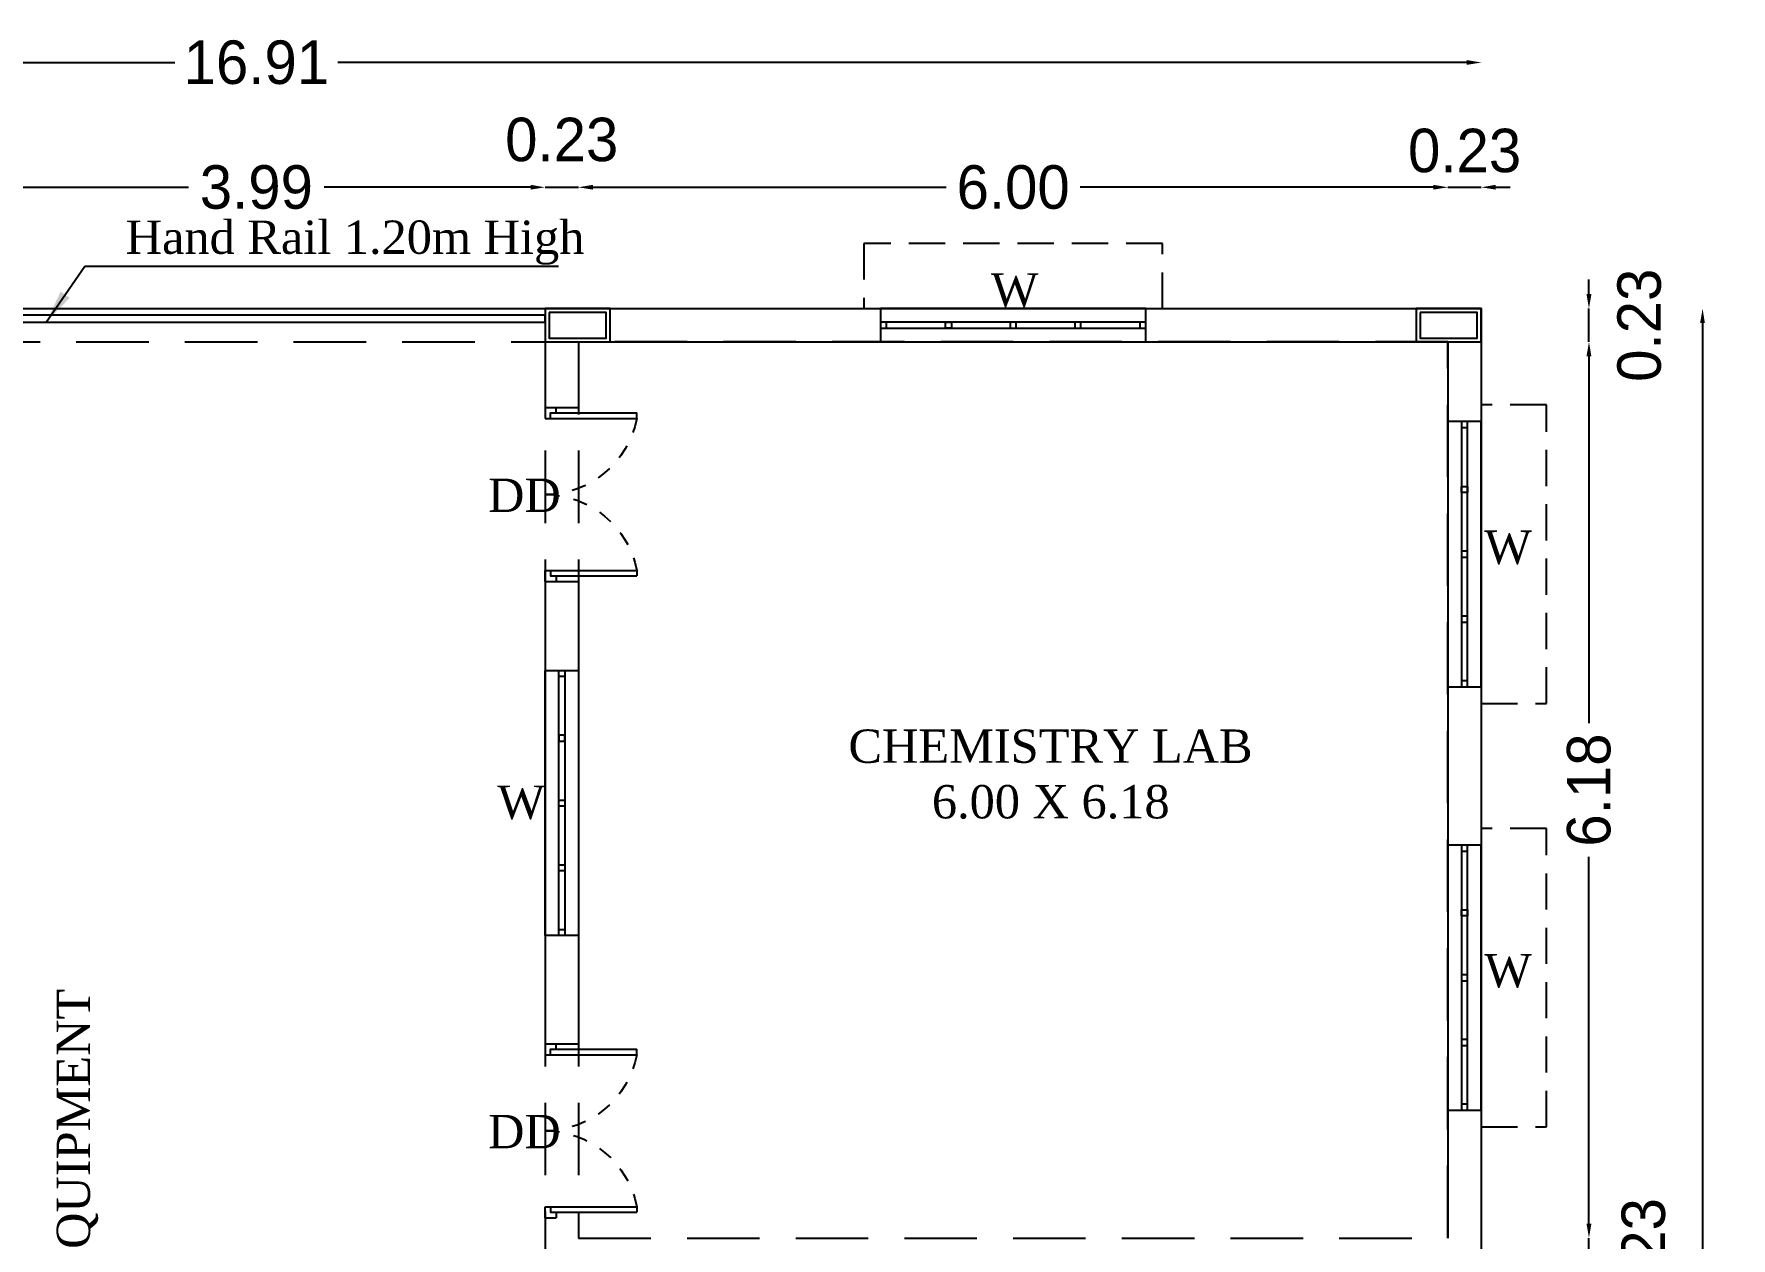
# Model space of a CAD drawing. Header units: metres. Extents: x 3396 to 3562, y 2179 to 2331.
# Drawn here: x 3428.18 to 3439.89, y 2216.94 to 2225.25 of the extents above; entities that cross this region are included whole.
import ezdxf

# ---------------------------------------------------------------- set-up
doc = ezdxf.new("R2010")
doc.units = ezdxf.units.M
doc.header["$PDMODE"] = 34
doc.linetypes.add('HIDDEN', pattern=[0.375, 0.25, -0.125])
doc.layers.add('BLK_1_FLR_3_BLT_UP_AREA', color=26, linetype='Continuous')
doc.layers.add('BLK_1_FLR_3_CARPET_AREA', color=25, linetype='Continuous')
doc.styles.add('outer', font='BKANT.TTF')
doc.styles.get("Standard").update_dxf_attribs({"font": 'arial.ttf'})
doc.dimstyles.new('Banu', dxfattribs={"dimtxt": 0.35, "dimasz": 0.23, "dimexe": 1, "dimexo": 1, "dimgap": 0.1, "dimtad": 0, "dimzin": 1, "dimdsep": 46, "dimtxsty": 'outer', "dimcen": 0.15, "dimdle": 1, "dimse1": 1, "dimse2": 1, "dimclrt": 7, "dimadec": 0, "dimazin": 0, "dimtfac": 1, "dimtix": 1, "dimtmove": 1, "dimatfit": 0, "dimfxl": 0, "dimtolj": 1, "dimtzin": 0, "dimarcsym": 0})

# ---------------------------------------------------------------- blocks, each defined once
blk = doc.blocks.new('A$C35006C9F')
h = blk.add_hatch()
h.set_pattern_fill('ANSI31', color=256, scale=2)
h.set_pattern_definition([(45, (-3161.1406, -1435.413), (-4.490128, 4.490128), [])])
h.paths.add_polyline_path([(-0.129, 0.045), (-0.305, 0.045), (-0.305, -0.35), (-0.129, -0.35)])
for points in [[(-0.102, 0.073), (-0.332, 0.073), (-0.332, -0.377), (-0.102, -0.377)], [(-0.129, 0.045), (-0.305, 0.045), (-0.305, -0.35), (-0.129, -0.35)]]:
    blk.add_lwpolyline(points, close=True)
blk = doc.blocks.new('A$C266D3B0D')
at = {"color": 1}
for p, q in [((-0.068, 0.679), (-0.068, 0.603)), ((-0.068, 0.679), (0.008, 0.679)), ((-0.068, 0.603), (-0.03, 0.603)), ((-0.03, 0.641), (0.565, 0.641)), ((-0.03, 0.603), (0.565, 0.603)), ((0.565, 0.603), (0.565, 0.641)), ((-0.068, -0.445), (-0.03, -0.445)), ((-0.068, -0.521), (-0.068, -0.445)), ((-0.03, -0.445), (0.565, -0.445)), ((0.565, -0.445), (0.565, -0.483)), ((-0.068, -0.521), (0.008, -0.521)), ((-0.03, -0.483), (0.565, -0.483))]:
    blk.add_line(p, q, dxfattribs=at)
for points in [[(-0.068, 0.603), (-0.03, 0.603), (-0.03, 0.641), (0.008, 0.641), (0.008, 0.679)], [(-0.068, -0.445), (-0.03, -0.445), (-0.03, -0.483), (0.008, -0.483), (0.008, -0.521)]]:
    blk.add_lwpolyline(points, dxfattribs=at)
at = {"color": 1, "linetype": 'HIDDEN', "ltscale": 0.2}
for centre, start, end in [((-0.072, 0.729), 270.3902, 348.8397), ((-0.072, -0.57), 11.1603, 89.6098)]:
    blk.add_arc(centre, 0.65, start, end, dxfattribs=at)
blk = doc.blocks.new('*D474')
at = {"color": 0, "lineweight": -2, "ltscale": 2}
for p, q in [((3438.91, 2217.038), (3438.91, 2217.138)), ((3438.91, 2216.708), (3438.91, 2216.938)), ((3438.91, 2216.608), (3438.91, 2216.508))]:
    blk.add_line(p, q, dxfattribs=at)
at = {"color": 0, "ltscale": 2}
for points in [[(3438.893, 2217.038), (3438.927, 2217.038), (3438.91, 2216.938)], [(3438.893, 2216.608), (3438.927, 2216.608), (3438.91, 2216.708)]]:
    blk.add_solid(points, dxfattribs=at)
at = {"layer": 'Defpoints', "color": 0, "ltscale": 2}
for p in [(3438.91, 2216.938), (3438.973, 2216.938), (3438.973, 2216.708)]:
    blk.add_point(p, dxfattribs=at)
at = {"color": 7, "ltscale": 2, "insert": (3439.287, 2216.823), "char_height": 0.3, "attachment_point": 5, "rotation": 90, "style": 'outer'}
blk.add_mtext('\\A1;0.23', dxfattribs=at)
blk = doc.blocks.new('*D475')
at = {"color": 0, "lineweight": -2, "ltscale": 2}
for p, q in [((3438.91, 2223.021), (3438.91, 2220.49)), ((3438.91, 2217.038), (3438.91, 2219.568))]:
    blk.add_line(p, q, dxfattribs=at)
at = {"color": 0, "ltscale": 2}
for points in [[(3438.893, 2223.021), (3438.927, 2223.021), (3438.91, 2223.121)], [(3438.893, 2217.038), (3438.927, 2217.038), (3438.91, 2216.938)]]:
    blk.add_solid(points, dxfattribs=at)
at = {"layer": 'Defpoints', "color": 0, "ltscale": 2}
for p in [(3438.91, 2223.121), (3438.973, 2223.121), (3438.973, 2216.938)]:
    blk.add_point(p, dxfattribs=at)
at = {"color": 7, "ltscale": 2, "insert": (3438.91, 2220.029), "char_height": 0.3, "attachment_point": 5, "rotation": 90, "style": 'outer'}
blk.add_mtext('\\A1;6.18', dxfattribs=at)
blk = doc.blocks.new('*D476')
at = {"color": 0, "lineweight": -2, "ltscale": 2}
for p, q in [((3438.91, 2223.451), (3438.91, 2223.551)), ((3438.91, 2223.121), (3438.91, 2223.351)), ((3438.91, 2223.021), (3438.91, 2222.921))]:
    blk.add_line(p, q, dxfattribs=at)
at = {"color": 0, "ltscale": 2}
for points in [[(3438.893, 2223.451), (3438.927, 2223.451), (3438.91, 2223.351)], [(3438.893, 2223.021), (3438.927, 2223.021), (3438.91, 2223.121)]]:
    blk.add_solid(points, dxfattribs=at)
at = {"layer": 'Defpoints', "color": 0, "ltscale": 2}
for p in [(3438.91, 2223.351), (3438.973, 2223.351), (3438.973, 2223.121)]:
    blk.add_point(p, dxfattribs=at)
at = {"color": 7, "ltscale": 2, "insert": (3439.258, 2223.236), "char_height": 0.3, "attachment_point": 5, "rotation": 90, "style": 'outer'}
blk.add_mtext('\\A1;0.23', dxfattribs=at)
blk = doc.blocks.new('*D477')
at = {"color": 0, "lineweight": -2, "ltscale": 2}
for p, q in [((3439.694, 2223.251), (3439.694, 2202.919)), ((3439.694, 2181.427), (3439.694, 2201.759))]:
    blk.add_line(p, q, dxfattribs=at)
at = {"color": 0, "ltscale": 2}
for points in [[(3439.677, 2223.251), (3439.71, 2223.251), (3439.694, 2223.351)], [(3439.677, 2181.427), (3439.71, 2181.427), (3439.694, 2181.327)]]:
    blk.add_solid(points, dxfattribs=at)
at = {"layer": 'Defpoints', "color": 0, "ltscale": 2}
for p in [(3439.706, 2223.351), (3439.694, 2181.327), (3439.706, 2181.327)]:
    blk.add_point(p, dxfattribs=at)
at = {"color": 7, "ltscale": 2, "insert": (3439.694, 2202.339), "char_height": 0.3, "attachment_point": 5, "rotation": 90, "style": 'outer'}
blk.add_mtext('\\A1;42.02', dxfattribs=at)
blk = doc.blocks.new('*D489')
at = {"color": 0, "lineweight": -2, "ltscale": 2}
for p, q in [((3427.822, 2224.188), (3429.247, 2224.188)), ((3431.607, 2224.188), (3430.182, 2224.188))]:
    blk.add_line(p, q, dxfattribs=at)
at = {"color": 0, "ltscale": 2}
for points in [[(3427.822, 2224.205), (3427.822, 2224.172), (3427.722, 2224.188)], [(3431.607, 2224.205), (3431.607, 2224.172), (3431.707, 2224.188)]]:
    blk.add_solid(points, dxfattribs=at)
at = {"layer": 'Defpoints', "color": 0, "ltscale": 2}
for p in [(3427.722, 2224.196), (3431.707, 2224.196), (3431.707, 2224.188)]:
    blk.add_point(p, dxfattribs=at)
at = {"color": 7, "ltscale": 2, "insert": (3429.715, 2224.188), "char_height": 0.3, "attachment_point": 5, "style": 'outer'}
blk.add_mtext('\\A1;3.99', dxfattribs=at)
blk = doc.blocks.new('*D490')
at = {"color": 0, "lineweight": -2, "ltscale": 2}
for p, q in [((3431.607, 2224.188), (3431.507, 2224.188)), ((3431.707, 2224.188), (3431.937, 2224.188)), ((3432.037, 2224.188), (3432.137, 2224.188))]:
    blk.add_line(p, q, dxfattribs=at)
at = {"color": 0, "ltscale": 2}
for points in [[(3431.607, 2224.205), (3431.607, 2224.172), (3431.707, 2224.188)], [(3432.037, 2224.205), (3432.037, 2224.172), (3431.937, 2224.188)]]:
    blk.add_solid(points, dxfattribs=at)
at = {"layer": 'Defpoints', "color": 0, "ltscale": 2}
for p in [(3431.707, 2224.196), (3431.937, 2224.196), (3431.937, 2224.188)]:
    blk.add_point(p, dxfattribs=at)
at = {"color": 7, "ltscale": 2, "insert": (3431.822, 2224.516), "char_height": 0.3, "attachment_point": 5, "style": 'outer'}
blk.add_mtext('\\A1;0.23', dxfattribs=at)
blk = doc.blocks.new('*D491')
at = {"color": 0, "lineweight": -2, "ltscale": 2}
for p, q in [((3432.037, 2224.188), (3434.474, 2224.188)), ((3437.837, 2224.188), (3435.4, 2224.188))]:
    blk.add_line(p, q, dxfattribs=at)
at = {"color": 0, "ltscale": 2}
for points in [[(3432.037, 2224.205), (3432.037, 2224.172), (3431.937, 2224.188)], [(3437.837, 2224.205), (3437.837, 2224.172), (3437.937, 2224.188)]]:
    blk.add_solid(points, dxfattribs=at)
at = {"layer": 'Defpoints', "color": 0, "ltscale": 2}
for p in [(3431.937, 2224.196), (3437.937, 2224.196), (3437.937, 2224.188)]:
    blk.add_point(p, dxfattribs=at)
at = {"color": 7, "ltscale": 2, "insert": (3434.937, 2224.188), "char_height": 0.3, "attachment_point": 5, "style": 'outer'}
blk.add_mtext('\\A1;6.00', dxfattribs=at)
blk = doc.blocks.new('*D492')
at = {"color": 0, "lineweight": -2, "ltscale": 2}
for p, q in [((3437.837, 2224.188), (3437.737, 2224.188)), ((3437.937, 2224.188), (3438.167, 2224.188)), ((3438.267, 2224.188), (3438.367, 2224.188))]:
    blk.add_line(p, q, dxfattribs=at)
at = {"color": 0, "ltscale": 2}
for points in [[(3437.837, 2224.205), (3437.837, 2224.172), (3437.937, 2224.188)], [(3438.267, 2224.205), (3438.267, 2224.172), (3438.167, 2224.188)]]:
    blk.add_solid(points, dxfattribs=at)
at = {"layer": 'Defpoints', "color": 0, "ltscale": 2}
for p in [(3437.937, 2224.196), (3438.167, 2224.196), (3438.167, 2224.188)]:
    blk.add_point(p, dxfattribs=at)
at = {"color": 7, "ltscale": 2, "insert": (3438.052, 2224.44), "char_height": 0.3, "attachment_point": 5, "style": 'outer'}
blk.add_mtext('\\A1;0.23', dxfattribs=at)
blk = doc.blocks.new('*D493')
at = {"color": 0, "lineweight": -2, "ltscale": 2}
for p, q in [((3421.362, 2225.049), (3429.152, 2225.049)), ((3438.067, 2225.049), (3430.277, 2225.049))]:
    blk.add_line(p, q, dxfattribs=at)
at = {"color": 0, "ltscale": 2}
for points in [[(3421.362, 2225.066), (3421.362, 2225.033), (3421.262, 2225.049)], [(3438.067, 2225.066), (3438.067, 2225.033), (3438.167, 2225.049)]]:
    blk.add_solid(points, dxfattribs=at)
at = {"layer": 'Defpoints', "color": 0, "ltscale": 2}
for p in [(3421.262, 2225.07), (3438.167, 2225.07), (3438.167, 2225.049)]:
    blk.add_point(p, dxfattribs=at)
at = {"color": 7, "ltscale": 2, "insert": (3429.715, 2225.049), "char_height": 0.3, "attachment_point": 5, "style": 'outer'}
blk.add_mtext('\\A1;16.91', dxfattribs=at)

msp = doc.modelspace()

# ---------------------------------------------------------------- linework, layer by layer
for p, q in [((3427.72216, 2223.35079), (3431.70716, 2223.35079)), ((3431.70716, 2223.35079), (3438.16716, 2223.35079)), ((3438.16716, 2223.35079), (3438.16716, 2181.32709)), ((3431.70716, 2223.12079), (3431.70716, 2222.66828)), ((3431.93716, 2223.12079), (3437.93716, 2223.12079)), ((3431.93716, 2223.12079), (3431.93716, 2222.66828)), ((3437.93716, 2223.12079), (3437.93716, 2216.93777)), ((3431.70716, 2222.66828), (3431.93716, 2222.66828)), ((3431.70716, 2221.46828), (3431.70716, 2218.27796)), ((3431.70716, 2221.46828), (3431.70716, 2218.27796)), ((3431.70716, 2221.46828), (3431.93716, 2221.46828)), ((3431.93716, 2221.46828), (3431.93716, 2218.27796)), ((3431.93716, 2221.46828), (3431.93716, 2218.27796)), ((3431.70716, 2218.27796), (3431.93716, 2218.27796))]:
    msp.add_line(p, q)
at = {"linetype": 'HIDDEN'}
for points in [[(3435.96716, 2223.35079), (3435.96716, 2223.80079), (3433.90716, 2223.80079), (3433.90716, 2223.35079)], [(3438.16716, 2220.6262), (3438.61716, 2220.6262), (3438.61716, 2222.6862), (3438.16716, 2222.6862)], [(3438.16716, 2217.70407), (3438.61716, 2217.70407), (3438.61716, 2219.76407), (3438.16716, 2219.76407)]]:
    msp.add_lwpolyline(points, dxfattribs=at)
at = {"color": 1}
msp.add_lwpolyline([(3427.72216, 2223.25746), (3431.70716, 2223.25746), (3431.70716, 2223.30539), (3427.72216, 2223.30539)], close=True, dxfattribs=at)
for points in [[(3435.85216, 2223.35079), (3434.02216, 2223.35079), (3434.02216, 2223.12079), (3435.85216, 2223.12079)], [(3435.85216, 2223.25655), (3434.02216, 2223.25655), (3434.02216, 2223.21503), (3435.85216, 2223.21503)], [(3434.06368, 2223.25655), (3434.02216, 2223.25655), (3434.02216, 2223.21503), (3434.06368, 2223.21503)], [(3434.46928, 2223.25655), (3434.5108, 2223.25655), (3434.5108, 2223.21503), (3434.46928, 2223.21503)], [(3434.95792, 2223.25655), (3434.9164, 2223.25655), (3434.9164, 2223.21503), (3434.95792, 2223.21503)], [(3435.40504, 2223.25655), (3435.36352, 2223.25655), (3435.36352, 2223.21503), (3435.40504, 2223.21503)], [(3435.85216, 2223.25655), (3435.81064, 2223.25655), (3435.81064, 2223.21503), (3435.85216, 2223.21503)], [(3438.16716, 2220.7412), (3438.16716, 2222.5712), (3437.93716, 2222.5712), (3437.93716, 2220.7412)], [(3438.07292, 2220.7412), (3438.07292, 2222.5712), (3438.0314, 2222.5712), (3438.0314, 2220.7412)], [(3438.07292, 2222.52968), (3438.07292, 2222.5712), (3438.0314, 2222.5712), (3438.0314, 2222.52968)], [(3438.07292, 2222.12408), (3438.07292, 2222.08256), (3438.0314, 2222.08256), (3438.0314, 2222.12408)], [(3438.07292, 2221.63544), (3438.07292, 2221.67696), (3438.0314, 2221.67696), (3438.0314, 2221.63544)], [(3438.07292, 2221.18832), (3438.07292, 2221.22983), (3438.0314, 2221.22983), (3438.0314, 2221.18832)], [(3431.70716, 2219.02458), (3431.70716, 2220.85458), (3431.93716, 2220.85458), (3431.93716, 2219.02458)], [(3431.8014, 2219.02458), (3431.8014, 2220.85458), (3431.84292, 2220.85458), (3431.84292, 2219.02458)], [(3431.8014, 2220.81306), (3431.8014, 2220.85458), (3431.84292, 2220.85458), (3431.84292, 2220.81306)], [(3438.07292, 2220.7412), (3438.07292, 2220.78271), (3438.0314, 2220.78271), (3438.0314, 2220.7412)], [(3431.8014, 2220.40746), (3431.8014, 2220.36594), (3431.84292, 2220.36594), (3431.84292, 2220.40746)], [(3431.8014, 2219.91882), (3431.8014, 2219.96034), (3431.84292, 2219.96034), (3431.84292, 2219.91882)], [(3438.16716, 2217.81907), (3438.16716, 2219.64907), (3437.93716, 2219.64907), (3437.93716, 2217.81907)], [(3438.07292, 2217.81907), (3438.07292, 2219.64907), (3438.0314, 2219.64907), (3438.0314, 2217.81907)], [(3438.07292, 2219.60755), (3438.07292, 2219.64907), (3438.0314, 2219.64907), (3438.0314, 2219.60755)], [(3431.8014, 2219.4717), (3431.8014, 2219.51322), (3431.84292, 2219.51322), (3431.84292, 2219.4717)], [(3438.07292, 2219.20195), (3438.07292, 2219.16043), (3438.0314, 2219.16043), (3438.0314, 2219.20195)], [(3431.8014, 2219.02458), (3431.8014, 2219.0661), (3431.84292, 2219.0661), (3431.84292, 2219.02458)], [(3438.07292, 2218.71331), (3438.07292, 2218.75483), (3438.0314, 2218.75483), (3438.0314, 2218.71331)], [(3438.07292, 2218.26619), (3438.07292, 2218.30771), (3438.0314, 2218.30771), (3438.0314, 2218.26619)], [(3438.07292, 2217.81907), (3438.07292, 2217.86059), (3438.0314, 2217.86059), (3438.0314, 2217.81907)]]:
    msp.add_lwpolyline(points, close=True)
at = {"layer": 'BLK_1_FLR_3_BLT_UP_AREA', "color": 26, "ltscale": 2}
msp.add_lwpolyline([(3421.26216, 2223.35079), (3438.16716, 2223.35079), (3438.16716, 2181.32709), (3421.26216, 2181.32709)], close=True, dxfattribs=at)
at = {"layer": 'BLK_1_FLR_3_CARPET_AREA', "color": 26, "linetype": 'HIDDEN', "ltscale": 2}
msp.add_lwpolyline([(3427.72216, 2223.12079), (3431.70716, 2223.12079), (3431.70716, 2194.01709)], dxfattribs=at)
msp.add_lwpolyline([(3431.93716, 2216.93777), (3437.93716, 2216.93777), (3437.93716, 2223.12079), (3431.93716, 2223.12079)], close=True, dxfattribs=at)

# ---------------------------------------------------------------- block references
at = {"rotation": 90}
for p in [(3431.77976, 2223.45293), (3437.78976, 2223.45293)]:
    msp.add_blockref('A$C35006C9F', p, dxfattribs=at)
at = {"xscale": -1, "rotation": 180}
for p in [(3431.77496, 2222.14769), (3431.77496, 2217.75736)]:
    msp.add_blockref('A$C266D3B0D', p, dxfattribs=at)

# ---------------------------------------------------------------- texts
at = {"char_height": 0.23, "attachment_point": 1}
for s, width, insert in [('{\\fTimes New Roman|b0|i0|c0|p18;Hand Rail 1.20m High}', 5.3121457, (3428.81345, 2223.95885)), ('{\\fTimes New Roman|b0|i0|c0|p18;\\W2.56455; \\W1;W}', 0.7488848, (3434.56123, 2223.5948)), ('{\\fTimes New Roman|b0|i0|c0|p18;\\W1.63193; \\W1;DD}', 0.7488848, (3431.17202, 2222.17792)), ('{\\fTimes New Roman|b0|i0|c0|p18;\\W2.56455; \\W1;W}', 0.7488848, (3437.96515, 2221.81989)), ('{\\fTimes New Roman|b0|i0|c0|p18;\\W1.8608; \\W1;CHEMISTRY LAB\\P{\\W8.492637; }6.00 X 6.18}', 3.0116337, (3433.63867, 2220.44684)), ('{\\fTimes New Roman|b0|i0|c0|p18;\\W2.56455; \\W1;W}', 0.7488848, (3431.15561, 2220.06005)), ('{\\fTimes New Roman|b0|i0|c0|p18;\\W2.56455; \\W1;W}', 0.7488848, (3437.96515, 2218.89776)), ('{\\fTimes New Roman|b0|i0|c0|p18;\\W1.63193; \\W1;DD}', 0.7488848, (3431.17202, 2217.78759))]:
    msp.add_mtext_dynamic_manual_height_columns(s, width=width, gutter_width=12.5, heights=[0], dxfattribs=dict(at, insert=insert))
at = {"insert": (3428.33714, 2213.33166), "char_height": 0.23, "attachment_point": 1, "rotation": 90}
msp.add_mtext_dynamic_manual_height_columns('{\\fTimes New Roman|b0|i0|c0|p18;\\W6.21777;  \\W1;FIRE SAFETY EQUIPMENT}', width=6.248637, gutter_width=12.5, heights=[0], dxfattribs=at)

# ---------------------------------------------------------------- dimensions: what is measured, and where the dimension line sits
at = {"ltscale": 2}
for base, p1, p2, picture, middle in [((3438.1671621, 2225.0492483), (3421.262162, 2225.0695441), (3438.1671621, 2225.0695441), '*D493', (3429.714662, 2225.0492483)), ((3431.7071621, 2224.188481), (3427.722162, 2224.1955482), (3431.7071621, 2224.1955482), '*D489', (3429.714662, 2224.188481)), ((3437.93716, 2224.18848), (3431.93716, 2224.19555), (3437.93716, 2224.19555), '*D491', (3434.93716, 2224.18848))]:
    dim = msp.add_linear_dim(base=base, p1=p1, p2=p2, dimstyle='Banu', override={"dimtxt": 0.3, "dimasz": 0.1, "dimpost": '\\X'}, dxfattribs=at)
    dim.commit()
    dim.dimension.update_dxf_attribs({"geometry": picture, "text_midpoint": middle})
for base, p1, p2, picture, middle in [((3431.93716, 2224.18848), (3431.70716, 2224.19555), (3431.93716, 2224.19555), '*D490', (3431.82216, 2224.51619)), ((3438.16716, 2224.18848), (3437.93716, 2224.19555), (3438.16716, 2224.19555), '*D492', (3438.05216, 2224.43951))]:
    dim = msp.add_linear_dim(base=base, p1=p1, p2=p2, dimstyle='Banu', override={"dimtxt": 0.3, "dimasz": 0.1, "dimpost": '\\X'}, dxfattribs=at)
    dim.commit()
    dim.dimension.update_dxf_attribs({"geometry": picture, "text_midpoint": middle, "dimtype": 160})
for base, p1, p2, picture, middle in [((3438.90995, 2223.35079), (3438.97251, 2223.12079), (3438.97251, 2223.35079), '*D476', (3439.25816, 2223.23579)), ((3438.90995, 2216.93777), (3438.97251, 2216.70777), (3438.97251, 2216.93777), '*D474', (3439.28677, 2216.82277))]:
    dim = msp.add_linear_dim(base=base, p1=p1, p2=p2, angle=270, dimstyle='Banu', override={"dimtxt": 0.3, "dimasz": 0.1, "dimpost": '\\X'}, dxfattribs=at)
    dim.commit()
    dim.dimension.update_dxf_attribs({"geometry": picture, "text_midpoint": middle, "dimtype": 160})
for base, p1, p2, angle, picture, middle in [((3439.69364, 2181.32709), (3439.70573, 2223.35079), (3439.70573, 2181.32709), 90, '*D477', (3439.69364, 2202.33894)), ((3438.90995, 2223.12079), (3438.97251, 2216.93777), (3438.97251, 2223.12079), 270, '*D475', (3438.90995, 2220.02928))]:
    dim = msp.add_linear_dim(base=base, p1=p1, p2=p2, angle=angle, dimstyle='Banu', override={"dimtxt": 0.3, "dimasz": 0.1, "dimpost": '\\X'}, dxfattribs=at)
    dim.commit()
    dim.dimension.update_dxf_attribs({"geometry": picture, "text_midpoint": middle})

# ---------------------------------------------------------------- leaders
msp.add_leader([(3428.26484, 2223.25746), (3428.53136, 2223.6428), (3431.80057, 2223.6428)], dimstyle='Banu', dxfattribs=at)

doc.saveas('drawing.dxf')
